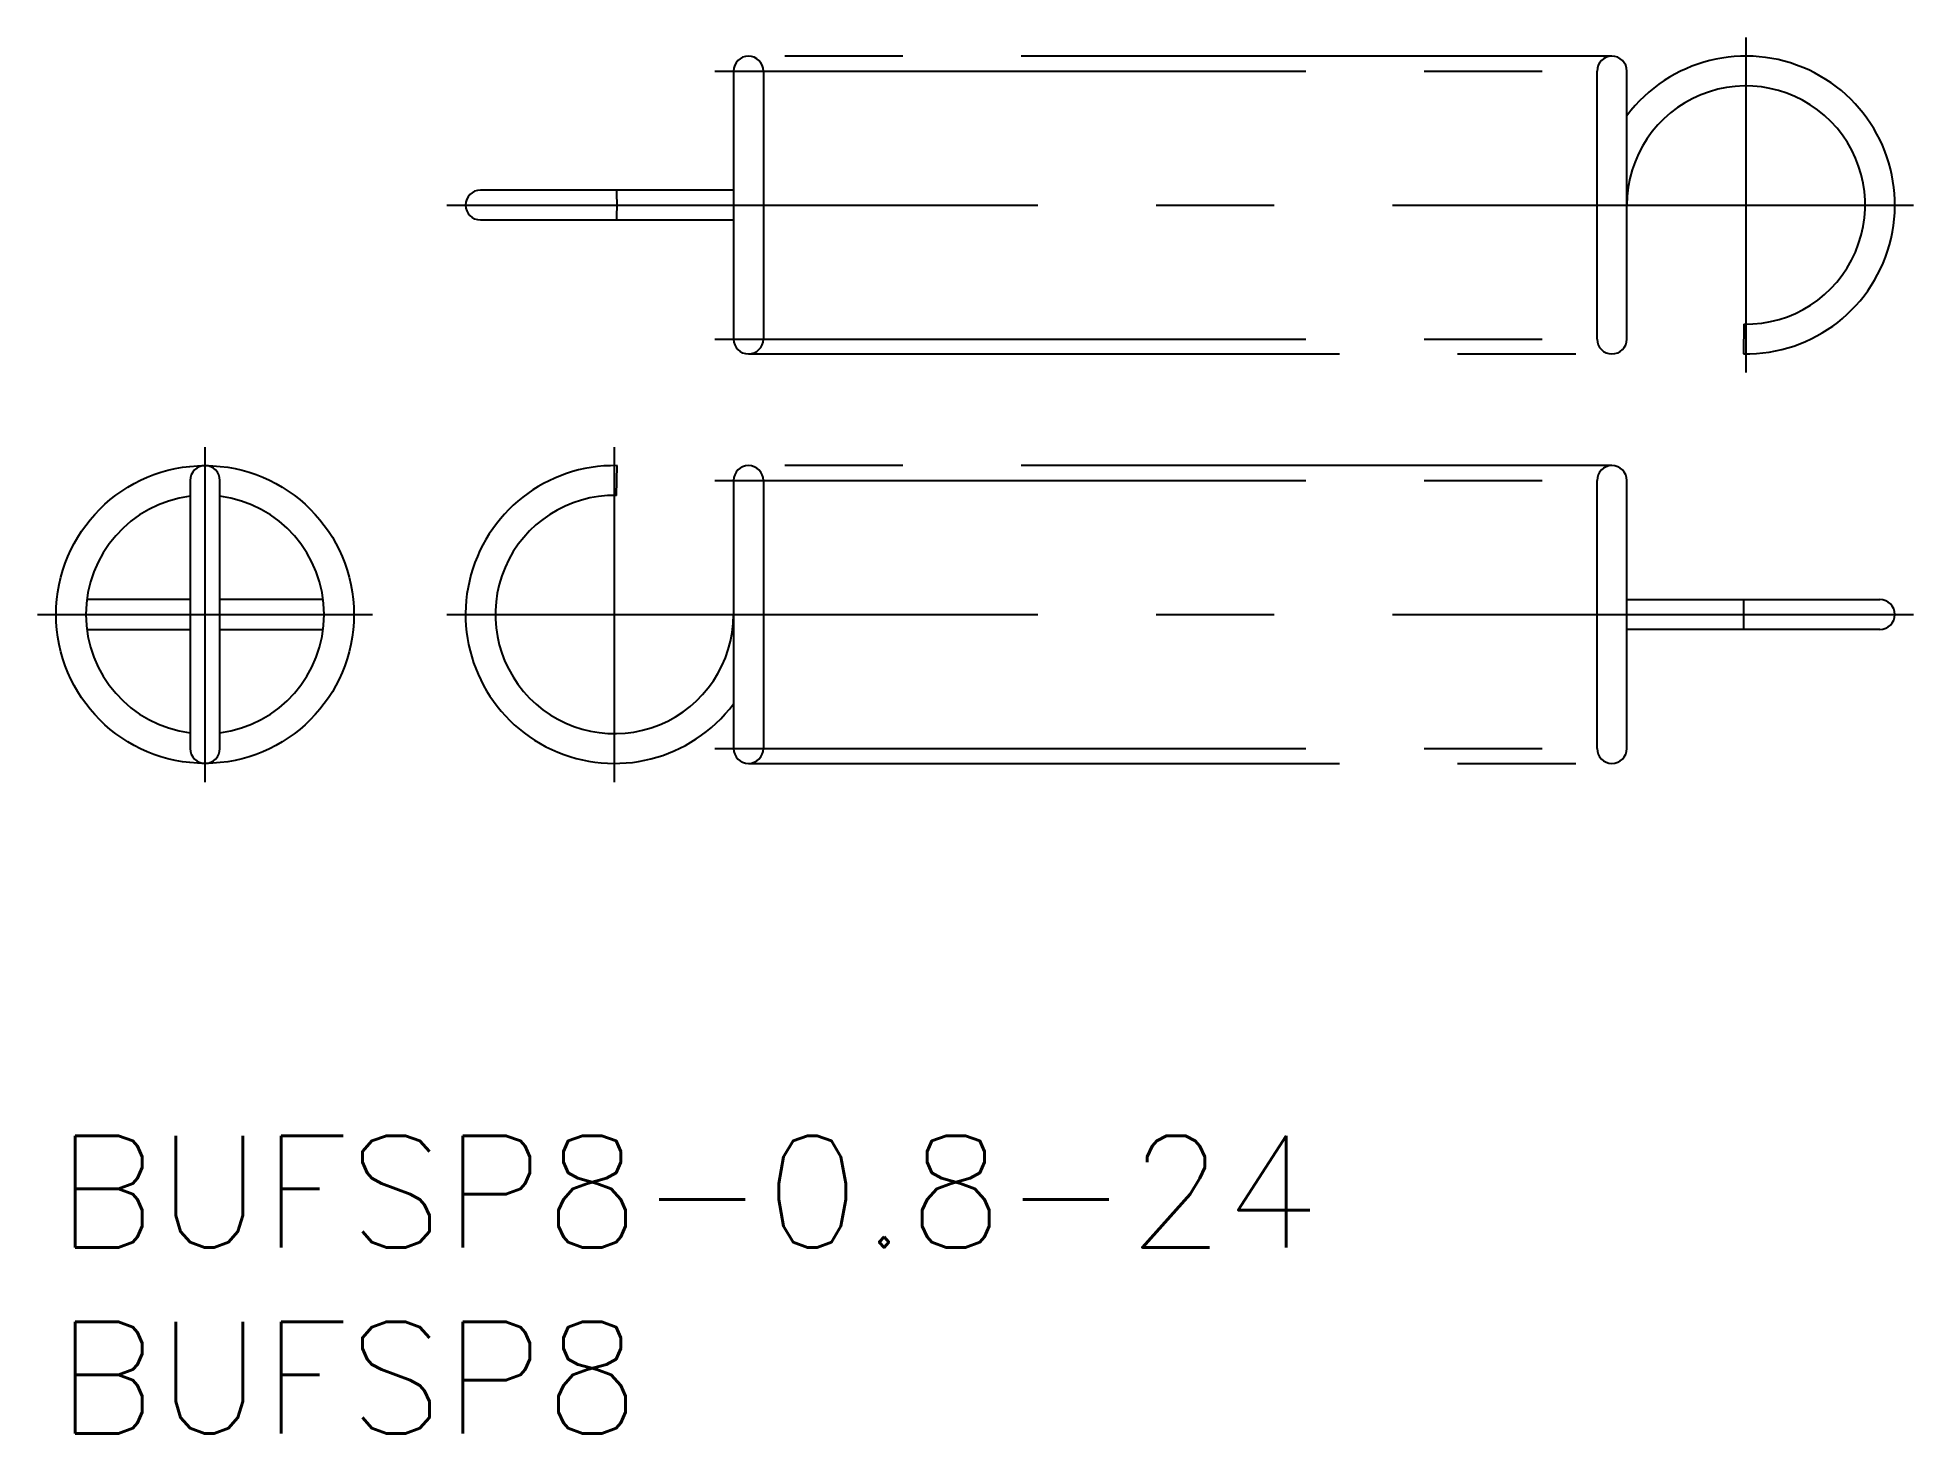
# Model space of a CAD drawing. Extents: x -0.5 to 49.9, y -8 to 29.5.
import ezdxf

# ---------------------------------------------------------------- set-up
doc = ezdxf.new("R2010")
doc.units = 0
doc.header["$LTSCALE"] = 0.5
doc.linetypes.add('CENTER', pattern=[50.8, 31.75, -6.35, 6.35, -6.35])
doc.linetypes.add('PHANTOM', pattern=[63.5, 31.75, -6.35, 6.35, -6.35, 6.35, -6.35])
for name, color, linetype in [('MSM_CENTER', 1, 'CENTER'), ('MSM_CONTINUOUS', 7, 'CONTINUOUS'), ('MSM_IMAGINARY', 6, 'PHANTOM'), ('MSM_PART_NUMBER', 7, 'CONTINUOUS')]:
    doc.layers.add(name, color=color, linetype=linetype)
doc.styles.get("Standard").update_dxf_attribs({"font": 'txt.shx', "height": 0.5, "bigfont": 'bigfont.shx'})

# ---------------------------------------------------------------- blocks, each defined once
blk = doc.blocks.new('*U17')
at = {"layer": 'MSM_PART_NUMBER'}
blk.add_text('BUFSP8-0.8-24', height=3, dxfattribs=at).set_placement((0, -3))
blk = doc.blocks.new('*U18')
at = {"layer": 'MSM_PART_NUMBER'}
blk.add_text('BUFSP8', height=3, dxfattribs=at).set_placement((0, -8))

msp = doc.modelspace()

# ---------------------------------------------------------------- linework, layer by layer
at = {"layer": 'MSM_CENTER'}
for p, q in [((45.4, 29.5), (45.4, 20.5)), ((17.7, 28.6), (42.7, 28.6)), ((10.5, 25), (49.9, 25)), ((17.7, 21.4), (42.7, 21.4)), ((4, 9.5), (4, 18.5)), ((15, 9.5), (15, 18.5)), ((17.7, 17.6), (42.7, 17.6)), ((-0.5, 14), (8.5, 14)), ((10.5, 14), (49.9, 14)), ((17.7, 10.4), (42.7, 10.4))]:
    msp.add_line(p, q, dxfattribs=at)
at = {"layer": 'MSM_CONTINUOUS'}
for p, q in [((18.2, 28.6), (18.2, 21.4)), ((19, 28.6), (19, 21.4)), ((41.4, 21.4), (41.4, 28.6)), ((42.2, 21.4), (42.2, 28.6)), ((18.2, 25.4), (11.4, 25.4)), ((11.4, 24.6), (18.2, 24.6)), ((45.344, 21.8), (45.33, 21.001)), ((15.056, 17.2), (15.07, 17.999)), ((3.6, 17.6), (3.6, 10.4)), ((4.4, 10.4), (4.4, 17.6)), ((18.2, 17.6), (18.2, 10.4)), ((19, 17.6), (19, 10.4)), ((41.4, 10.4), (41.4, 17.6)), ((42.2, 10.4), (42.2, 17.6)), ((3.6, 14.4), (0.825, 14.4)), ((7.175, 14.4), (4.4, 14.4)), ((42.2, 14.4), (49, 14.4)), ((0.825, 13.6), (3.6, 13.6)), ((4.4, 13.6), (7.175, 13.6)), ((49, 13.6), (42.2, 13.6))]:
    msp.add_line(p, q, dxfattribs=at)
msp.add_circle((4, 14), 4, dxfattribs=at)
for centre, radius, start, end in [((18.6, 28.6), 0.4, 0, 180), ((41.8, 28.6), 0.4, 0, 180), ((45.4, 25), 4, 269, 143.1301), ((45.4, 25), 3.2, 269, 180), ((11.4, 25), 0.4, 90, 270), ((18.6, 21.4), 0.4, 180, 360), ((41.8, 21.4), 0.4, 180, 360), ((4, 17.6), 0.4, 0, 180), ((15, 14), 4, 89, 323.1301), ((18.6, 17.6), 0.4, 0, 180), ((41.8, 17.6), 0.4, 0, 180), ((4, 14), 3.2, 97.1808, 262.8192), ((4, 14), 3.2, 277.1808, 82.8192), ((15, 14), 3.2, 89, 0), ((49, 14), 0.4, 270, 90), ((4, 10.4), 0.4, 180, 0), ((18.6, 10.4), 0.4, 180, 360), ((41.8, 10.4), 0.4, 180, 360)]:
    msp.add_arc(centre, radius, start, end, dxfattribs=at)
at = {"layer": 'MSM_IMAGINARY'}
for p, q in [((41.8, 29), (18.6, 29)), ((18.6, 21), (41.8, 21)), ((41.8, 18), (18.6, 18)), ((18.6, 10), (41.8, 10))]:
    msp.add_line(p, q, dxfattribs=at)
at = {"layer": 'MSM_PART_NUMBER'}
for centre, start, end in [((3.596, 25), 358.0012, 1.997), ((56.804, 14), 178.003, 181.9988)]:
    msp.add_arc(centre, 11.474, start, end, dxfattribs=at)

# ---------------------------------------------------------------- block references
at = {"layer": 'MSM_CONTINUOUS'}
for name in ['*U17', '*U18']:
    msp.add_blockref(name, (0, 0), dxfattribs=at)

doc.saveas('drawing.dxf')
